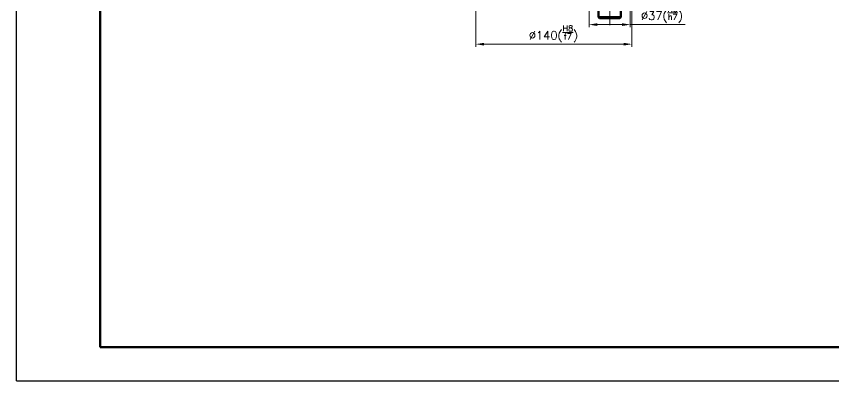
# Model space of a CAD drawing. Header units: millimetres. Extents: x 141 to 982, y 511 to 1105.
# Drawn here: x 141 to 385, y 511.3 to 620.2 of the extents above; entities that cross this region are included whole.
import ezdxf

# ---------------------------------------------------------------- set-up
doc = ezdxf.new("R2010")
doc.units = ezdxf.units.MM
doc.header["$LTSCALE"] = 0.3
doc.linetypes.add('CENTER', pattern=[50.8, 31.75, -6.35, 6.35, -6.35])
for name, color, linetype, lineweight in [('尺寸线', 6, 'Continuous', 18), ('粗实线', 7, 'Continuous', 50), ('细点画线', 1, 'CENTER', 18)]:
    doc.layers.add(name, color=color, linetype=linetype, lineweight=lineweight)
doc.styles.add('我的样式', font='romans.shx', dxfattribs={"height": 2.5, "bigfont": 'chineset.shx'})
doc.dimstyles.new('我的样式', dxfattribs={"dimtxt": 2.5, "dimasz": 2.5, "dimexe": 0.75, "dimexo": 0.625, "dimtad": 1, "dimdec": 1, "dimlfac": 3, "dimdsep": 46, "dimtxsty": '我的样式', "dimcen": 2.5, "dimclrd": 256, "dimclre": 256, "dimclrt": 256, "dimadec": 0, "dimazin": 0, "dimtp": 0.018, "dimtm": 0.018, "dimtfac": 1, "dimtdec": 1, "dimtmove": 0, "dimatfit": 3, "dimfxl": 1, "dimlwd": 18, "dimlwe": 18, "dimarcsym": 0})

# ---------------------------------------------------------------- blocks, each defined once
blk = doc.blocks.new('*D18')
at = {"layer": 'Defpoints', "color": 0, "transparency": 16777216}
for p in [(278.16, 643), (324.82, 643), (324.82, 611.88)]:
    blk.add_point(p, dxfattribs=at)
at = {"layer": '尺寸线', "linetype": 'Continuous', "lineweight": 18, "transparency": 16777216}
for p, q in [((278.16, 642.38), (278.16, 611.13)), ((324.82, 642.38), (324.82, 611.13)), ((280.66, 611.88), (322.32, 611.88))]:
    blk.add_line(p, q, dxfattribs=at)
at = {"layer": '尺寸线', "transparency": 16777216}
for points in [[(280.66, 612.29), (280.66, 611.46), (278.16, 611.88)], [(322.32, 612.29), (322.32, 611.46), (324.82, 611.88)]]:
    blk.add_solid(points, dxfattribs=at)
at = {"layer": '尺寸线', "transparency": 16777216, "insert": (301.38, 614.96), "char_height": 2.5, "attachment_point": 5, "style": '我的样式'}
blk.add_mtext('{\\Fromans,chineset|c134;%%C140(\\H0.7x;\\SH8/f7;\\H1.4286x;)}', dxfattribs=at)
blk = doc.blocks.new('*D23')
at = {"layer": 'Defpoints', "color": 0, "transparency": 16777216}
for p in [(311.99, 633.17), (324.32, 633.17), (324.32, 617.73)]:
    blk.add_point(p, dxfattribs=at)
at = {"layer": '尺寸线', "linetype": 'Continuous', "lineweight": 18, "transparency": 16777216}
for p, q in [((311.99, 632.54), (311.99, 616.98)), ((324.32, 632.54), (324.32, 616.98)), ((314.49, 617.73), (321.82, 617.73)), ((324.32, 617.73), (340.68, 617.73))]:
    blk.add_line(p, q, dxfattribs=at)
at = {"layer": '尺寸线', "transparency": 16777216}
for points in [[(314.49, 618.15), (314.49, 617.32), (311.99, 617.73)], [(321.82, 618.15), (321.82, 617.32), (324.32, 617.73)]]:
    blk.add_solid(points, dxfattribs=at)
at = {"layer": '尺寸线', "transparency": 16777216, "insert": (333.75, 620.82), "char_height": 2.5, "attachment_point": 5, "style": '我的样式'}
blk.add_mtext('{\\Fromans,chineset|c134;%%C37(\\H0.7x;\\SK8/h7;\\H1.4286x;)}', dxfattribs=at)

msp = doc.modelspace()

# ---------------------------------------------------------------- linework, layer by layer
at = {"color": 3, "lineweight": -3}
for q in [(141.04, 1105.342), (982.04, 511.342)]:
    msp.add_line((141.04, 511.342), q, dxfattribs=at)
at = {"lineweight": 70}
for q in [(166.04, 1095.342), (972.04, 521.342)]:
    msp.add_line((166.04, 521.342), q, dxfattribs=at)
at = {"layer": '粗实线'}
for p, q in [((314.824, 634.668), (314.824, 620.001)), ((321.491, 620.001), (321.491, 634.668)), ((314.824, 620.001), (315.158, 619.668)), ((314.824, 620.001), (321.491, 620.001)), ((321.158, 619.668), (321.491, 620.001)), ((315.158, 619.668), (321.158, 619.668))]:
    msp.add_line(p, q, dxfattribs=at)
at = {"layer": '细点画线', "ltscale": 0.5}
msp.add_line((318.158, 617.533), (318.158, 655.33), dxfattribs=at)

# ---------------------------------------------------------------- dimensions: what is measured, and where the dimension line sits
at = {"layer": '尺寸线'}
for base, p1, p2, text, picture, middle in [((324.824, 611.878), (278.158, 643.001), (324.824, 643.001), '{\\Fromans,chineset|c134;%%C<>(\\H0.7x;\\SH8/f7;\\H1.4286x;)}', '*D18', (301.383, 611.878)), ((324.324, 617.733), (311.991, 633.168), (324.324, 633.168), '{\\Fromans,chineset|c134;%%C<>(\\H0.7x;\\SK8/h7;\\H1.4286x;)}', '*D23', (333.753, 617.733))]:
    dim = msp.add_linear_dim(base=base, p1=p1, p2=p2, text=text, dimstyle='我的样式', dxfattribs=at)
    dim.commit()
    dim.dimension.update_dxf_attribs({"geometry": picture, "text_midpoint": middle, "dimtype": 160})

doc.saveas('drawing.dxf')
